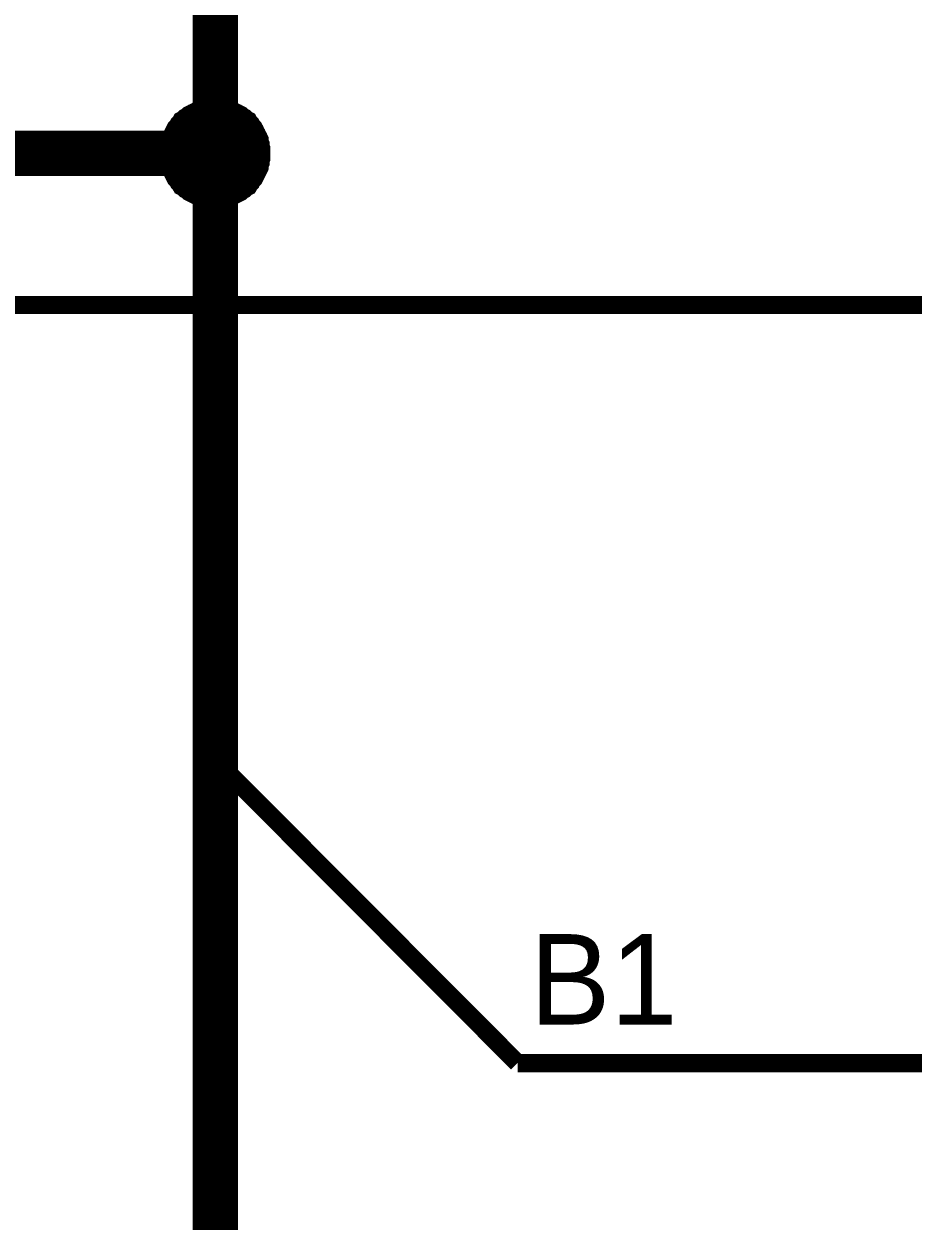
# Model space of a CAD drawing. Header units: millimetres. Extents: x 0 to 841, y 0 to 594.
# Drawn here: x 186.94 to 201.6, y 357.38 to 377.13 of the extents above; entities that cross this region are included whole.
import ezdxf

# ---------------------------------------------------------------- set-up
doc = ezdxf.new("R2010")
doc.units = ezdxf.units.MM
doc.layers.add('Sheet', color=255, linetype='Continuous')

msp = doc.modelspace()

# ---------------------------------------------------------------- linework, layer by layer
at = {"layer": 'Sheet'}
for points, const_width in [([(260.064, 489.988), (260.064, 392.5), (190.095, 392.5), (190.095, 374.994), (190.095, 334.995)], 0.749), ([(189.318, 374.994), (189.318, 375.04), (189.318, 375.071), (189.334, 375.102), (189.334, 375.149), (189.349, 375.18), (189.349, 375.227), (189.365, 375.258), (189.38, 375.289), (189.396, 375.32), (189.411, 375.351), (189.427, 375.382), (189.442, 375.413), (189.473, 375.444), (189.489, 375.475), (189.52, 375.506), (189.536, 375.537), (189.567, 375.553), (189.598, 375.584), (189.629, 375.599), (189.66, 375.63), (189.691, 375.646), (189.722, 375.662), (189.753, 375.677), (189.784, 375.693), (189.831, 375.708), (189.862, 375.724), (189.893, 375.724), (189.939, 375.739), (189.97, 375.739), (190.017, 375.755), (190.048, 375.755), (190.095, 375.755)], 0.3), ([(189.318, 374.994), (189.318, 375.04), (189.318, 375.071), (189.334, 375.102), (189.334, 375.149), (189.349, 375.18), (189.349, 375.227), (189.365, 375.258), (189.38, 375.289), (189.396, 375.32), (189.411, 375.351), (189.427, 375.382), (189.442, 375.413), (189.473, 375.444), (189.489, 375.475), (189.52, 375.506), (189.536, 375.537), (189.567, 375.553), (189.598, 375.584), (189.629, 375.599), (189.66, 375.63), (189.691, 375.646), (189.722, 375.662), (189.753, 375.677), (189.784, 375.693), (189.831, 375.708), (189.862, 375.724), (189.893, 375.724), (189.939, 375.739), (189.97, 375.739), (190.017, 375.755), (190.048, 375.755), (190.095, 375.755)], 0.3), ([(189.318, 374.994), (189.318, 375.04), (189.318, 375.071), (189.334, 375.102), (189.334, 375.149), (189.349, 375.18), (189.349, 375.227), (189.365, 375.258), (189.38, 375.289), (189.396, 375.32), (189.411, 375.351), (189.427, 375.382), (189.442, 375.413), (189.473, 375.444), (189.489, 375.475), (189.52, 375.506), (189.536, 375.537), (189.567, 375.553), (189.598, 375.584), (189.629, 375.599), (189.66, 375.63), (189.691, 375.646), (189.722, 375.662), (189.753, 375.677), (189.784, 375.693), (189.831, 375.708), (189.862, 375.724), (189.893, 375.724), (189.939, 375.739), (189.97, 375.739), (190.017, 375.755), (190.048, 375.755), (190.095, 375.755)], 0.3), ([(189.318, 374.994), (189.318, 375.04), (189.318, 375.071), (189.334, 375.102), (189.334, 375.149), (189.349, 375.18), (189.349, 375.227), (189.365, 375.258), (189.38, 375.289), (189.396, 375.32), (189.411, 375.351), (189.427, 375.382), (189.442, 375.413), (189.473, 375.444), (189.489, 375.475), (189.52, 375.506), (189.536, 375.537), (189.567, 375.553), (189.598, 375.584), (189.629, 375.599), (189.66, 375.63), (189.691, 375.646), (189.722, 375.662), (189.753, 375.677), (189.784, 375.693), (189.831, 375.708), (189.862, 375.724), (189.893, 375.724), (189.939, 375.739), (189.97, 375.739), (190.017, 375.755), (190.048, 375.755), (190.095, 375.755)], 0.3), ([(189.318, 374.994), (189.318, 375.04), (189.318, 375.071), (189.334, 375.102), (189.334, 375.149), (189.349, 375.18), (189.349, 375.227), (189.365, 375.258), (189.38, 375.289), (189.396, 375.32), (189.411, 375.351), (189.427, 375.382), (189.442, 375.413), (189.473, 375.444), (189.489, 375.475), (189.52, 375.506), (189.536, 375.537), (189.567, 375.553), (189.598, 375.584), (189.629, 375.599), (189.66, 375.63), (189.691, 375.646), (189.722, 375.662), (189.753, 375.677), (189.784, 375.693), (189.831, 375.708), (189.862, 375.724), (189.893, 375.724), (189.939, 375.739), (189.97, 375.739), (190.017, 375.755), (190.048, 375.755), (190.095, 375.755)], 0.3), ([(189.318, 374.994), (189.318, 375.04), (189.318, 375.071), (189.334, 375.102), (189.334, 375.149), (189.349, 375.18), (189.349, 375.227), (189.365, 375.258), (189.38, 375.289), (189.396, 375.32), (189.411, 375.351), (189.427, 375.382), (189.442, 375.413), (189.473, 375.444), (189.489, 375.475), (189.52, 375.506), (189.536, 375.537), (189.567, 375.553), (189.598, 375.584), (189.629, 375.599), (189.66, 375.63), (189.691, 375.646), (189.722, 375.662), (189.753, 375.677), (189.784, 375.693), (189.831, 375.708), (189.862, 375.724), (189.893, 375.724), (189.939, 375.739), (189.97, 375.739), (190.017, 375.755), (190.048, 375.755), (190.095, 375.755)], 0.3), ([(189.318, 374.994), (189.318, 375.04), (189.318, 375.071), (189.334, 375.102), (189.334, 375.149), (189.349, 375.18), (189.349, 375.227), (189.365, 375.258), (189.38, 375.289), (189.396, 375.32), (189.411, 375.351), (189.427, 375.382), (189.442, 375.413), (189.473, 375.444), (189.489, 375.475), (189.52, 375.506), (189.536, 375.537), (189.567, 375.553), (189.598, 375.584), (189.629, 375.599), (189.66, 375.63), (189.691, 375.646), (189.722, 375.662), (189.753, 375.677), (189.784, 375.693), (189.831, 375.708), (189.862, 375.724), (189.893, 375.724), (189.939, 375.739), (189.97, 375.739), (190.017, 375.755), (190.048, 375.755), (190.095, 375.755)], 0.3), ([(189.318, 374.994), (189.318, 375.04), (189.318, 375.071), (189.334, 375.102), (189.334, 375.149), (189.349, 375.18), (189.349, 375.227), (189.365, 375.258), (189.38, 375.289), (189.396, 375.32), (189.411, 375.351), (189.427, 375.382), (189.442, 375.413), (189.473, 375.444), (189.489, 375.475), (189.52, 375.506), (189.536, 375.537), (189.567, 375.553), (189.598, 375.584), (189.629, 375.599), (189.66, 375.63), (189.691, 375.646), (189.722, 375.662), (189.753, 375.677), (189.784, 375.693), (189.831, 375.708), (189.862, 375.724), (189.893, 375.724), (189.939, 375.739), (189.97, 375.739), (190.017, 375.755), (190.048, 375.755), (190.095, 375.755)], 0.3), ([(190.095, 375.755), (190.095, 375.755)], 0.3), ([(190.095, 375.755), (190.141, 375.755), (190.172, 375.755), (190.203, 375.739), (190.25, 375.739), (190.281, 375.724), (190.327, 375.724), (190.359, 375.708), (190.39, 375.693), (190.421, 375.677), (190.452, 375.662), (190.483, 375.646), (190.514, 375.63), (190.545, 375.599), (190.576, 375.584), (190.607, 375.553), (190.638, 375.537), (190.654, 375.506), (190.685, 375.475), (190.7, 375.444), (190.731, 375.413), (190.747, 375.382), (190.762, 375.351), (190.778, 375.32), (190.793, 375.289), (190.809, 375.258), (190.824, 375.227), (190.824, 375.18), (190.84, 375.149), (190.84, 375.102), (190.855, 375.071), (190.855, 375.04), (190.855, 374.994)], 0.3), ([(190.095, 375.755), (190.095, 375.755)], 0.3), ([(190.095, 375.755), (190.141, 375.755), (190.172, 375.755), (190.203, 375.739), (190.25, 375.739), (190.281, 375.724), (190.327, 375.724), (190.359, 375.708), (190.39, 375.693), (190.421, 375.677), (190.452, 375.662), (190.483, 375.646), (190.514, 375.63), (190.545, 375.599), (190.576, 375.584), (190.607, 375.553), (190.638, 375.537), (190.654, 375.506), (190.685, 375.475), (190.7, 375.444), (190.731, 375.413), (190.747, 375.382), (190.762, 375.351), (190.778, 375.32), (190.793, 375.289), (190.809, 375.258), (190.824, 375.227), (190.824, 375.18), (190.84, 375.149), (190.84, 375.102), (190.855, 375.071), (190.855, 375.04), (190.855, 374.994)], 0.3), ([(190.095, 375.755), (190.095, 375.755)], 0.3), ([(190.095, 375.755), (190.141, 375.755), (190.172, 375.755), (190.203, 375.739), (190.25, 375.739), (190.281, 375.724), (190.327, 375.724), (190.359, 375.708), (190.39, 375.693), (190.421, 375.677), (190.452, 375.662), (190.483, 375.646), (190.514, 375.63), (190.545, 375.599), (190.576, 375.584), (190.607, 375.553), (190.638, 375.537), (190.654, 375.506), (190.685, 375.475), (190.7, 375.444), (190.731, 375.413), (190.747, 375.382), (190.762, 375.351), (190.778, 375.32), (190.793, 375.289), (190.809, 375.258), (190.824, 375.227), (190.824, 375.18), (190.84, 375.149), (190.84, 375.102), (190.855, 375.071), (190.855, 375.04), (190.855, 374.994)], 0.3), ([(190.095, 375.755), (190.095, 375.755)], 0.3), ([(190.095, 375.755), (190.141, 375.755), (190.172, 375.755), (190.203, 375.739), (190.25, 375.739), (190.281, 375.724), (190.327, 375.724), (190.359, 375.708), (190.39, 375.693), (190.421, 375.677), (190.452, 375.662), (190.483, 375.646), (190.514, 375.63), (190.545, 375.599), (190.576, 375.584), (190.607, 375.553), (190.638, 375.537), (190.654, 375.506), (190.685, 375.475), (190.7, 375.444), (190.731, 375.413), (190.747, 375.382), (190.762, 375.351), (190.778, 375.32), (190.793, 375.289), (190.809, 375.258), (190.824, 375.227), (190.824, 375.18), (190.84, 375.149), (190.84, 375.102), (190.855, 375.071), (190.855, 375.04), (190.855, 374.994)], 0.3), ([(190.095, 375.755), (190.095, 375.755)], 0.3), ([(190.095, 375.755), (190.141, 375.755), (190.172, 375.755), (190.203, 375.739), (190.25, 375.739), (190.281, 375.724), (190.327, 375.724), (190.359, 375.708), (190.39, 375.693), (190.421, 375.677), (190.452, 375.662), (190.483, 375.646), (190.514, 375.63), (190.545, 375.599), (190.576, 375.584), (190.607, 375.553), (190.638, 375.537), (190.654, 375.506), (190.685, 375.475), (190.7, 375.444), (190.731, 375.413), (190.747, 375.382), (190.762, 375.351), (190.778, 375.32), (190.793, 375.289), (190.809, 375.258), (190.824, 375.227), (190.824, 375.18), (190.84, 375.149), (190.84, 375.102), (190.855, 375.071), (190.855, 375.04), (190.855, 374.994)], 0.3), ([(190.095, 375.755), (190.095, 375.755)], 0.3), ([(190.095, 375.755), (190.141, 375.755), (190.172, 375.755), (190.203, 375.739), (190.25, 375.739), (190.281, 375.724), (190.327, 375.724), (190.359, 375.708), (190.39, 375.693), (190.421, 375.677), (190.452, 375.662), (190.483, 375.646), (190.514, 375.63), (190.545, 375.599), (190.576, 375.584), (190.607, 375.553), (190.638, 375.537), (190.654, 375.506), (190.685, 375.475), (190.7, 375.444), (190.731, 375.413), (190.747, 375.382), (190.762, 375.351), (190.778, 375.32), (190.793, 375.289), (190.809, 375.258), (190.824, 375.227), (190.824, 375.18), (190.84, 375.149), (190.84, 375.102), (190.855, 375.071), (190.855, 375.04), (190.855, 374.994)], 0.3), ([(190.095, 375.755), (190.095, 375.755)], 0.3), ([(190.095, 375.755), (190.141, 375.755), (190.172, 375.755), (190.203, 375.739), (190.25, 375.739), (190.281, 375.724), (190.327, 375.724), (190.359, 375.708), (190.39, 375.693), (190.421, 375.677), (190.452, 375.662), (190.483, 375.646), (190.514, 375.63), (190.545, 375.599), (190.576, 375.584), (190.607, 375.553), (190.638, 375.537), (190.654, 375.506), (190.685, 375.475), (190.7, 375.444), (190.731, 375.413), (190.747, 375.382), (190.762, 375.351), (190.778, 375.32), (190.793, 375.289), (190.809, 375.258), (190.824, 375.227), (190.824, 375.18), (190.84, 375.149), (190.84, 375.102), (190.855, 375.071), (190.855, 375.04), (190.855, 374.994)], 0.3), ([(190.095, 375.755), (190.095, 375.755)], 0.3), ([(190.095, 375.755), (190.141, 375.755), (190.172, 375.755), (190.203, 375.739), (190.25, 375.739), (190.281, 375.724), (190.327, 375.724), (190.359, 375.708), (190.39, 375.693), (190.421, 375.677), (190.452, 375.662), (190.483, 375.646), (190.514, 375.63), (190.545, 375.599), (190.576, 375.584), (190.607, 375.553), (190.638, 375.537), (190.654, 375.506), (190.685, 375.475), (190.7, 375.444), (190.731, 375.413), (190.747, 375.382), (190.762, 375.351), (190.778, 375.32), (190.793, 375.289), (190.809, 375.258), (190.824, 375.227), (190.824, 375.18), (190.84, 375.149), (190.84, 375.102), (190.855, 375.071), (190.855, 375.04), (190.855, 374.994)], 0.3), ([(190.095, 374.994), (150.094, 374.994), (150.094, 334.995)], 0.749), ([(190.095, 374.232), (190.048, 374.232), (190.017, 374.232), (189.97, 374.248), (189.939, 374.248), (189.893, 374.263), (189.862, 374.263), (189.831, 374.279), (189.784, 374.295), (189.753, 374.31), (189.722, 374.326), (189.691, 374.341), (189.66, 374.357), (189.629, 374.388), (189.598, 374.403), (189.567, 374.434), (189.536, 374.45), (189.52, 374.481), (189.489, 374.512), (189.473, 374.543), (189.442, 374.574), (189.427, 374.605), (189.411, 374.636), (189.396, 374.667), (189.38, 374.698), (189.365, 374.729), (189.349, 374.761), (189.349, 374.807), (189.334, 374.838), (189.334, 374.885), (189.318, 374.916), (189.318, 374.947), (189.318, 374.994)], 0.3), ([(189.318, 374.994), (189.318, 374.994)], 0.3), ([(190.095, 374.232), (190.048, 374.232), (190.017, 374.232), (189.97, 374.248), (189.939, 374.248), (189.893, 374.263), (189.862, 374.263), (189.831, 374.279), (189.784, 374.295), (189.753, 374.31), (189.722, 374.326), (189.691, 374.341), (189.66, 374.357), (189.629, 374.388), (189.598, 374.403), (189.567, 374.434), (189.536, 374.45), (189.52, 374.481), (189.489, 374.512), (189.473, 374.543), (189.442, 374.574), (189.427, 374.605), (189.411, 374.636), (189.396, 374.667), (189.38, 374.698), (189.365, 374.729), (189.349, 374.761), (189.349, 374.807), (189.334, 374.838), (189.334, 374.885), (189.318, 374.916), (189.318, 374.947), (189.318, 374.994)], 0.3), ([(189.318, 374.994), (189.318, 374.994)], 0.3), ([(190.095, 374.232), (190.048, 374.232), (190.017, 374.232), (189.97, 374.248), (189.939, 374.248), (189.893, 374.263), (189.862, 374.263), (189.831, 374.279), (189.784, 374.295), (189.753, 374.31), (189.722, 374.326), (189.691, 374.341), (189.66, 374.357), (189.629, 374.388), (189.598, 374.403), (189.567, 374.434), (189.536, 374.45), (189.52, 374.481), (189.489, 374.512), (189.473, 374.543), (189.442, 374.574), (189.427, 374.605), (189.411, 374.636), (189.396, 374.667), (189.38, 374.698), (189.365, 374.729), (189.349, 374.761), (189.349, 374.807), (189.334, 374.838), (189.334, 374.885), (189.318, 374.916), (189.318, 374.947), (189.318, 374.994)], 0.3), ([(189.318, 374.994), (189.318, 374.994)], 0.3), ([(190.095, 374.232), (190.048, 374.232), (190.017, 374.232), (189.97, 374.248), (189.939, 374.248), (189.893, 374.263), (189.862, 374.263), (189.831, 374.279), (189.784, 374.295), (189.753, 374.31), (189.722, 374.326), (189.691, 374.341), (189.66, 374.357), (189.629, 374.388), (189.598, 374.403), (189.567, 374.434), (189.536, 374.45), (189.52, 374.481), (189.489, 374.512), (189.473, 374.543), (189.442, 374.574), (189.427, 374.605), (189.411, 374.636), (189.396, 374.667), (189.38, 374.698), (189.365, 374.729), (189.349, 374.761), (189.349, 374.807), (189.334, 374.838), (189.334, 374.885), (189.318, 374.916), (189.318, 374.947), (189.318, 374.994)], 0.3), ([(189.318, 374.994), (189.318, 374.994)], 0.3), ([(190.095, 374.232), (190.048, 374.232), (190.017, 374.232), (189.97, 374.248), (189.939, 374.248), (189.893, 374.263), (189.862, 374.263), (189.831, 374.279), (189.784, 374.295), (189.753, 374.31), (189.722, 374.326), (189.691, 374.341), (189.66, 374.357), (189.629, 374.388), (189.598, 374.403), (189.567, 374.434), (189.536, 374.45), (189.52, 374.481), (189.489, 374.512), (189.473, 374.543), (189.442, 374.574), (189.427, 374.605), (189.411, 374.636), (189.396, 374.667), (189.38, 374.698), (189.365, 374.729), (189.349, 374.761), (189.349, 374.807), (189.334, 374.838), (189.334, 374.885), (189.318, 374.916), (189.318, 374.947), (189.318, 374.994)], 0.3), ([(189.318, 374.994), (189.318, 374.994)], 0.3), ([(190.095, 374.232), (190.048, 374.232), (190.017, 374.232), (189.97, 374.248), (189.939, 374.248), (189.893, 374.263), (189.862, 374.263), (189.831, 374.279), (189.784, 374.295), (189.753, 374.31), (189.722, 374.326), (189.691, 374.341), (189.66, 374.357), (189.629, 374.388), (189.598, 374.403), (189.567, 374.434), (189.536, 374.45), (189.52, 374.481), (189.489, 374.512), (189.473, 374.543), (189.442, 374.574), (189.427, 374.605), (189.411, 374.636), (189.396, 374.667), (189.38, 374.698), (189.365, 374.729), (189.349, 374.761), (189.349, 374.807), (189.334, 374.838), (189.334, 374.885), (189.318, 374.916), (189.318, 374.947), (189.318, 374.994)], 0.3), ([(189.318, 374.994), (189.318, 374.994)], 0.3), ([(190.095, 374.232), (190.048, 374.232), (190.017, 374.232), (189.97, 374.248), (189.939, 374.248), (189.893, 374.263), (189.862, 374.263), (189.831, 374.279), (189.784, 374.295), (189.753, 374.31), (189.722, 374.326), (189.691, 374.341), (189.66, 374.357), (189.629, 374.388), (189.598, 374.403), (189.567, 374.434), (189.536, 374.45), (189.52, 374.481), (189.489, 374.512), (189.473, 374.543), (189.442, 374.574), (189.427, 374.605), (189.411, 374.636), (189.396, 374.667), (189.38, 374.698), (189.365, 374.729), (189.349, 374.761), (189.349, 374.807), (189.334, 374.838), (189.334, 374.885), (189.318, 374.916), (189.318, 374.947), (189.318, 374.994)], 0.3), ([(189.318, 374.994), (189.318, 374.994)], 0.3), ([(190.095, 374.232), (190.048, 374.232), (190.017, 374.232), (189.97, 374.248), (189.939, 374.248), (189.893, 374.263), (189.862, 374.263), (189.831, 374.279), (189.784, 374.295), (189.753, 374.31), (189.722, 374.326), (189.691, 374.341), (189.66, 374.357), (189.629, 374.388), (189.598, 374.403), (189.567, 374.434), (189.536, 374.45), (189.52, 374.481), (189.489, 374.512), (189.473, 374.543), (189.442, 374.574), (189.427, 374.605), (189.411, 374.636), (189.396, 374.667), (189.38, 374.698), (189.365, 374.729), (189.349, 374.761), (189.349, 374.807), (189.334, 374.838), (189.334, 374.885), (189.318, 374.916), (189.318, 374.947), (189.318, 374.994)], 0.3), ([(189.318, 374.994), (189.318, 374.994)], 0.3), ([(190.855, 374.994), (190.855, 374.947), (190.855, 374.916), (190.84, 374.885), (190.84, 374.838), (190.824, 374.807), (190.824, 374.761), (190.809, 374.729), (190.793, 374.698), (190.778, 374.667), (190.762, 374.636), (190.747, 374.605), (190.731, 374.574), (190.7, 374.543), (190.685, 374.512), (190.654, 374.481), (190.638, 374.45), (190.607, 374.434), (190.576, 374.403), (190.545, 374.388), (190.514, 374.357), (190.483, 374.341), (190.452, 374.326), (190.421, 374.31), (190.39, 374.295), (190.359, 374.279), (190.327, 374.263), (190.281, 374.263), (190.25, 374.248), (190.203, 374.248), (190.172, 374.232), (190.141, 374.232), (190.095, 374.232)], 0.3), ([(190.855, 374.994), (190.855, 374.947), (190.855, 374.916), (190.84, 374.885), (190.84, 374.838), (190.824, 374.807), (190.824, 374.761), (190.809, 374.729), (190.793, 374.698), (190.778, 374.667), (190.762, 374.636), (190.747, 374.605), (190.731, 374.574), (190.7, 374.543), (190.685, 374.512), (190.654, 374.481), (190.638, 374.45), (190.607, 374.434), (190.576, 374.403), (190.545, 374.388), (190.514, 374.357), (190.483, 374.341), (190.452, 374.326), (190.421, 374.31), (190.39, 374.295), (190.359, 374.279), (190.327, 374.263), (190.281, 374.263), (190.25, 374.248), (190.203, 374.248), (190.172, 374.232), (190.141, 374.232), (190.095, 374.232)], 0.3), ([(190.855, 374.994), (190.855, 374.947), (190.855, 374.916), (190.84, 374.885), (190.84, 374.838), (190.824, 374.807), (190.824, 374.761), (190.809, 374.729), (190.793, 374.698), (190.778, 374.667), (190.762, 374.636), (190.747, 374.605), (190.731, 374.574), (190.7, 374.543), (190.685, 374.512), (190.654, 374.481), (190.638, 374.45), (190.607, 374.434), (190.576, 374.403), (190.545, 374.388), (190.514, 374.357), (190.483, 374.341), (190.452, 374.326), (190.421, 374.31), (190.39, 374.295), (190.359, 374.279), (190.327, 374.263), (190.281, 374.263), (190.25, 374.248), (190.203, 374.248), (190.172, 374.232), (190.141, 374.232), (190.095, 374.232)], 0.3), ([(190.855, 374.994), (190.855, 374.947), (190.855, 374.916), (190.84, 374.885), (190.84, 374.838), (190.824, 374.807), (190.824, 374.761), (190.809, 374.729), (190.793, 374.698), (190.778, 374.667), (190.762, 374.636), (190.747, 374.605), (190.731, 374.574), (190.7, 374.543), (190.685, 374.512), (190.654, 374.481), (190.638, 374.45), (190.607, 374.434), (190.576, 374.403), (190.545, 374.388), (190.514, 374.357), (190.483, 374.341), (190.452, 374.326), (190.421, 374.31), (190.39, 374.295), (190.359, 374.279), (190.327, 374.263), (190.281, 374.263), (190.25, 374.248), (190.203, 374.248), (190.172, 374.232), (190.141, 374.232), (190.095, 374.232)], 0.3), ([(190.855, 374.994), (190.855, 374.947), (190.855, 374.916), (190.84, 374.885), (190.84, 374.838), (190.824, 374.807), (190.824, 374.761), (190.809, 374.729), (190.793, 374.698), (190.778, 374.667), (190.762, 374.636), (190.747, 374.605), (190.731, 374.574), (190.7, 374.543), (190.685, 374.512), (190.654, 374.481), (190.638, 374.45), (190.607, 374.434), (190.576, 374.403), (190.545, 374.388), (190.514, 374.357), (190.483, 374.341), (190.452, 374.326), (190.421, 374.31), (190.39, 374.295), (190.359, 374.279), (190.327, 374.263), (190.281, 374.263), (190.25, 374.248), (190.203, 374.248), (190.172, 374.232), (190.141, 374.232), (190.095, 374.232)], 0.3), ([(190.855, 374.994), (190.855, 374.947), (190.855, 374.916), (190.84, 374.885), (190.84, 374.838), (190.824, 374.807), (190.824, 374.761), (190.809, 374.729), (190.793, 374.698), (190.778, 374.667), (190.762, 374.636), (190.747, 374.605), (190.731, 374.574), (190.7, 374.543), (190.685, 374.512), (190.654, 374.481), (190.638, 374.45), (190.607, 374.434), (190.576, 374.403), (190.545, 374.388), (190.514, 374.357), (190.483, 374.341), (190.452, 374.326), (190.421, 374.31), (190.39, 374.295), (190.359, 374.279), (190.327, 374.263), (190.281, 374.263), (190.25, 374.248), (190.203, 374.248), (190.172, 374.232), (190.141, 374.232), (190.095, 374.232)], 0.3), ([(190.855, 374.994), (190.855, 374.947), (190.855, 374.916), (190.84, 374.885), (190.84, 374.838), (190.824, 374.807), (190.824, 374.761), (190.809, 374.729), (190.793, 374.698), (190.778, 374.667), (190.762, 374.636), (190.747, 374.605), (190.731, 374.574), (190.7, 374.543), (190.685, 374.512), (190.654, 374.481), (190.638, 374.45), (190.607, 374.434), (190.576, 374.403), (190.545, 374.388), (190.514, 374.357), (190.483, 374.341), (190.452, 374.326), (190.421, 374.31), (190.39, 374.295), (190.359, 374.279), (190.327, 374.263), (190.281, 374.263), (190.25, 374.248), (190.203, 374.248), (190.172, 374.232), (190.141, 374.232), (190.095, 374.232)], 0.3), ([(190.855, 374.994), (190.855, 374.947), (190.855, 374.916), (190.84, 374.885), (190.84, 374.838), (190.824, 374.807), (190.824, 374.761), (190.809, 374.729), (190.793, 374.698), (190.778, 374.667), (190.762, 374.636), (190.747, 374.605), (190.731, 374.574), (190.7, 374.543), (190.685, 374.512), (190.654, 374.481), (190.638, 374.45), (190.607, 374.434), (190.576, 374.403), (190.545, 374.388), (190.514, 374.357), (190.483, 374.341), (190.452, 374.326), (190.421, 374.31), (190.39, 374.295), (190.359, 374.279), (190.327, 374.263), (190.281, 374.263), (190.25, 374.248), (190.203, 374.248), (190.172, 374.232), (190.141, 374.232), (190.095, 374.232)], 0.3), ([(190.855, 374.994), (190.855, 374.994), (190.855, 374.994), (190.855, 374.994), (190.855, 374.994), (190.855, 374.994), (190.855, 374.994), (190.855, 374.994), (190.855, 374.994), (190.855, 374.994), (190.855, 374.994), (190.855, 374.994), (190.855, 374.994), (190.855, 374.994), (190.855, 374.994), (190.855, 374.994), (190.855, 374.994), (190.855, 374.994), (190.855, 374.994), (190.855, 374.994), (190.855, 374.994), (190.855, 374.994), (190.855, 374.994), (190.855, 374.994), (190.855, 374.994), (190.855, 374.994), (190.855, 374.994), (190.855, 374.994), (190.855, 374.994), (190.855, 374.994), (190.855, 374.994), (190.855, 374.994), (190.855, 374.994)], 0.3), ([(190.855, 374.994), (190.855, 374.994)], 0.3), ([(190.855, 374.994), (190.855, 374.994), (190.855, 374.994), (190.855, 374.994), (190.855, 374.994), (190.855, 374.994), (190.855, 374.994), (190.855, 374.994), (190.855, 374.994), (190.855, 374.994), (190.855, 374.994), (190.855, 374.994), (190.855, 374.994), (190.855, 374.994), (190.855, 374.994), (190.855, 374.994), (190.855, 374.994), (190.855, 374.994), (190.855, 374.994), (190.855, 374.994), (190.855, 374.994), (190.855, 374.994), (190.855, 374.994), (190.855, 374.994), (190.855, 374.994), (190.855, 374.994), (190.855, 374.994), (190.855, 374.994), (190.855, 374.994), (190.855, 374.994), (190.855, 374.994), (190.855, 374.994), (190.855, 374.994)], 0.3), ([(190.855, 374.994), (190.855, 374.994)], 0.3), ([(190.855, 374.994), (190.855, 374.994), (190.855, 374.994), (190.855, 374.994), (190.855, 374.994), (190.855, 374.994), (190.855, 374.994), (190.855, 374.994), (190.855, 374.994), (190.855, 374.994), (190.855, 374.994), (190.855, 374.994), (190.855, 374.994), (190.855, 374.994), (190.855, 374.994), (190.855, 374.994), (190.855, 374.994), (190.855, 374.994), (190.855, 374.994), (190.855, 374.994), (190.855, 374.994), (190.855, 374.994), (190.855, 374.994), (190.855, 374.994), (190.855, 374.994), (190.855, 374.994), (190.855, 374.994), (190.855, 374.994), (190.855, 374.994), (190.855, 374.994), (190.855, 374.994), (190.855, 374.994), (190.855, 374.994)], 0.3), ([(190.855, 374.994), (190.855, 374.994)], 0.3), ([(190.855, 374.994), (190.855, 374.994), (190.855, 374.994), (190.855, 374.994), (190.855, 374.994), (190.855, 374.994), (190.855, 374.994), (190.855, 374.994), (190.855, 374.994), (190.855, 374.994), (190.855, 374.994), (190.855, 374.994), (190.855, 374.994), (190.855, 374.994), (190.855, 374.994), (190.855, 374.994), (190.855, 374.994), (190.855, 374.994), (190.855, 374.994), (190.855, 374.994), (190.855, 374.994), (190.855, 374.994), (190.855, 374.994), (190.855, 374.994), (190.855, 374.994), (190.855, 374.994), (190.855, 374.994), (190.855, 374.994), (190.855, 374.994), (190.855, 374.994), (190.855, 374.994), (190.855, 374.994), (190.855, 374.994)], 0.3), ([(190.855, 374.994), (190.855, 374.994)], 0.3), ([(190.855, 374.994), (190.855, 374.994), (190.855, 374.994), (190.855, 374.994), (190.855, 374.994), (190.855, 374.994), (190.855, 374.994), (190.855, 374.994), (190.855, 374.994), (190.855, 374.994), (190.855, 374.994), (190.855, 374.994), (190.855, 374.994), (190.855, 374.994), (190.855, 374.994), (190.855, 374.994), (190.855, 374.994), (190.855, 374.994), (190.855, 374.994), (190.855, 374.994), (190.855, 374.994), (190.855, 374.994), (190.855, 374.994), (190.855, 374.994), (190.855, 374.994), (190.855, 374.994), (190.855, 374.994), (190.855, 374.994), (190.855, 374.994), (190.855, 374.994), (190.855, 374.994), (190.855, 374.994), (190.855, 374.994)], 0.3), ([(190.855, 374.994), (190.855, 374.994)], 0.3), ([(190.855, 374.994), (190.855, 374.994), (190.855, 374.994), (190.855, 374.994), (190.855, 374.994), (190.855, 374.994), (190.855, 374.994), (190.855, 374.994), (190.855, 374.994), (190.855, 374.994), (190.855, 374.994), (190.855, 374.994), (190.855, 374.994), (190.855, 374.994), (190.855, 374.994), (190.855, 374.994), (190.855, 374.994), (190.855, 374.994), (190.855, 374.994), (190.855, 374.994), (190.855, 374.994), (190.855, 374.994), (190.855, 374.994), (190.855, 374.994), (190.855, 374.994), (190.855, 374.994), (190.855, 374.994), (190.855, 374.994), (190.855, 374.994), (190.855, 374.994), (190.855, 374.994), (190.855, 374.994), (190.855, 374.994)], 0.3), ([(190.855, 374.994), (190.855, 374.994)], 0.3), ([(190.855, 374.994), (190.855, 374.994), (190.855, 374.994), (190.855, 374.994), (190.855, 374.994), (190.855, 374.994), (190.855, 374.994), (190.855, 374.994), (190.855, 374.994), (190.855, 374.994), (190.855, 374.994), (190.855, 374.994), (190.855, 374.994), (190.855, 374.994), (190.855, 374.994), (190.855, 374.994), (190.855, 374.994), (190.855, 374.994), (190.855, 374.994), (190.855, 374.994), (190.855, 374.994), (190.855, 374.994), (190.855, 374.994), (190.855, 374.994), (190.855, 374.994), (190.855, 374.994), (190.855, 374.994), (190.855, 374.994), (190.855, 374.994), (190.855, 374.994), (190.855, 374.994), (190.855, 374.994), (190.855, 374.994)], 0.3), ([(190.855, 374.994), (190.855, 374.994)], 0.3), ([(190.855, 374.994), (190.855, 374.994), (190.855, 374.994), (190.855, 374.994), (190.855, 374.994), (190.855, 374.994), (190.855, 374.994), (190.855, 374.994), (190.855, 374.994), (190.855, 374.994), (190.855, 374.994), (190.855, 374.994), (190.855, 374.994), (190.855, 374.994), (190.855, 374.994), (190.855, 374.994), (190.855, 374.994), (190.855, 374.994), (190.855, 374.994), (190.855, 374.994), (190.855, 374.994), (190.855, 374.994), (190.855, 374.994), (190.855, 374.994), (190.855, 374.994), (190.855, 374.994), (190.855, 374.994), (190.855, 374.994), (190.855, 374.994), (190.855, 374.994), (190.855, 374.994), (190.855, 374.994), (190.855, 374.994)], 0.3), ([(190.855, 374.994), (190.855, 374.994)], 0.3), ([(200.079, 372.493), (185.095, 372.493), (185.095, 364.99), (185.095, 354.986), (185.095, 344.998), (185.095, 334.995), (185.095, 322.49), (135.11, 322.49)], 0.3), ([(202.579, 372.493), (200.079, 372.493)], 0.3), ([(190.095, 364.99), (195.079, 359.988)], 0.3), ([(200.079, 359.988), (195.079, 359.988), (195.079, 359.988)], 0.3), ([(202.579, 359.988), (200.079, 359.988)], 0.3)]:
    msp.add_lwpolyline(points, dxfattribs=dict(at, const_width=const_width))
at = {"layer": 'Sheet', "const_width": 0.762}
msp.add_lwpolyline([(189.619, 375, 1), (190.381, 375, 1)], format="xyb", close=True, dxfattribs=at)

# ---------------------------------------------------------------- texts
at = {"layer": 'Sheet'}
msp.add_text('B1', height=1.4912, dxfattribs=at).set_placement((195.281, 360.625))

doc.saveas('drawing.dxf')
